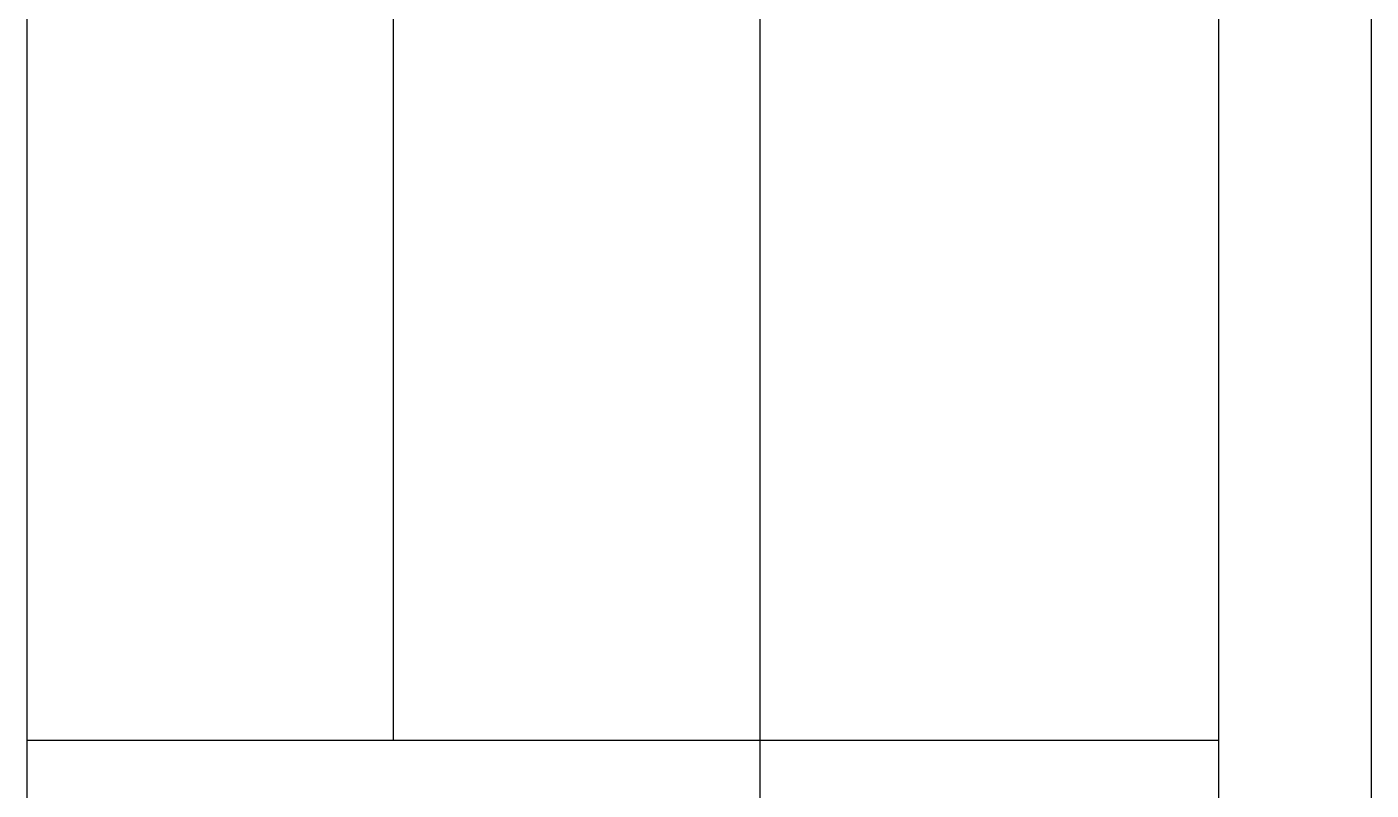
# Model space of a CAD drawing. Extents: x 17.6 to 52.5, y 0.1 to 49.5.
# Drawn here: x 47.35 to 52.51, y 8.76 to 11.69 of the extents above; entities that cross this region are included whole.
import ezdxf

# ---------------------------------------------------------------- set-up
doc = ezdxf.new("R2010")
doc.units = 0
doc.layers.get('0').update_dxf_attribs({"linetype": 'CONTINUOUS'})

msp = doc.modelspace()

# ---------------------------------------------------------------- linework, layer by layer
at = {"color": 7}
for points in [[(52.5138, 49.4517), (52.5138, 0.1435)], [(51.9268, 48.8647), (51.9268, 0.7305)], [(47.3482, 24.2106), (47.3482, 0.7305)], [(48.757, 8.9485), (48.757, 24.2106)], [(50.1658, 0.7305), (50.1658, 24.2106)], [(51.9268, 8.9485), (47.3482, 8.9485)]]:
    msp.add_lwpolyline(points, dxfattribs=at)
at = {"color": 7, "const_width": 0.0000000783}
for points in [[(47.8033, 11.615), (47.5098, 11.615), (47.5098, 11.4028), (47.5445, 11.4028), (47.5445, 11.5762), (47.6344, 11.5762), (47.6344, 11.4138), (47.6688, 11.4138), (47.6688, 11.5762), (47.7687, 11.5762), (47.7687, 11.396), (47.8033, 11.396), (47.8033, 11.615)], [(49.1931, 11.6158), (48.8996, 11.6158), (48.8996, 11.5147), (48.9001, 11.4937), (48.9015, 11.4763), (48.9038, 11.4625), (48.9087, 11.4465), (48.9157, 11.4321), (48.9248, 11.4194), (48.9391, 11.4053), (48.9558, 11.3937), (48.975, 11.3847), (48.9963, 11.3783), (49.0196, 11.3745), (49.0448, 11.3732), (49.0662, 11.3741), (49.0859, 11.3767), (49.104, 11.381), (49.1202, 11.3867), (49.1345, 11.3934), (49.1468, 11.401), (49.1572, 11.4094), (49.1661, 11.4183), (49.1734, 11.4277), (49.1793, 11.4381), (49.1842, 11.4498), (49.1881, 11.4628), (49.1909, 11.4771), (49.1925, 11.4929), (49.1931, 11.5099), (49.1931, 11.6158)], [(49.1585, 11.5143), (49.1579, 11.4964), (49.1561, 11.4812), (49.1531, 11.4688), (49.149, 11.4585), (49.1439, 11.4497), (49.1378, 11.4425), (49.1276, 11.4339), (49.1152, 11.4268), (49.1007, 11.4209), (49.0841, 11.4167), (49.0652, 11.4141), (49.0441, 11.4132), (49.0158, 11.4149), (48.9922, 11.4199), (48.9734, 11.4283), (48.9587, 11.4391), (48.9477, 11.4514), (48.9402, 11.4651), (48.9369, 11.4776), (48.9349, 11.4944), (48.9342, 11.5153), (48.9342, 11.577), (49.1585, 11.577), (49.1585, 11.5143)], [(47.7399, 11.3614), (47.7343, 11.3257), (47.7474, 11.3225), (47.7584, 11.317), (47.7671, 11.309), (47.7734, 11.2987), (47.7772, 11.2859), (47.7785, 11.2707), (47.7774, 11.2556), (47.774, 11.2433), (47.7684, 11.2338), (47.7613, 11.2272), (47.7534, 11.2232), (47.7447, 11.2218), (47.7371, 11.223), (47.7307, 11.2265), (47.7255, 11.2324), (47.722, 11.2398), (47.7179, 11.2521), (47.7132, 11.2693), (47.7069, 11.293), (47.7011, 11.3113), (47.6959, 11.3242), (47.6904, 11.3336), (47.6837, 11.3414), (47.6757, 11.3475), (47.6668, 11.3519), (47.6573, 11.3545), (47.6472, 11.3554), (47.6379, 11.3546), (47.6292, 11.3525), (47.6208, 11.3489), (47.6132, 11.344), (47.6065, 11.3381), (47.6007, 11.3311), (47.5968, 11.3249), (47.5933, 11.3172), (47.5902, 11.3082), (47.5878, 11.2983), (47.5864, 11.2879), (47.5859, 11.2771), (47.5867, 11.2611), (47.5891, 11.2464), (47.5931, 11.2331), (47.5985, 11.2216), (47.605, 11.2123), (47.6126, 11.2052), (47.6218, 11.1998), (47.6327, 11.1957), (47.6456, 11.1928), (47.6504, 11.228), (47.6402, 11.2307), (47.6317, 11.2353), (47.6248, 11.242), (47.6196, 11.2507), (47.6166, 11.2615), (47.6155, 11.2745), (47.6165, 11.2895), (47.6192, 11.3013), (47.6238, 11.3099), (47.6295, 11.3158), (47.6359, 11.3194), (47.643, 11.3205), (47.6475, 11.32), (47.6517, 11.3186), (47.6556, 11.3161), (47.6592, 11.3126), (47.6624, 11.308), (47.6652, 11.3023), (47.6671, 11.2964), (47.6702, 11.2858), (47.6744, 11.2705), (47.6808, 11.2476), (47.6864, 11.2298), (47.6911, 11.2171), (47.6961, 11.2078), (47.7024, 11.1999), (47.71, 11.1934), (47.719, 11.1886), (47.7293, 11.1858), (47.7409, 11.1848), (47.7527, 11.186), (47.764, 11.1895), (47.7748, 11.1953), (47.7846, 11.2033), (47.7928, 11.2135), (47.7994, 11.2256), (47.8043, 11.2394), (47.8072, 11.2544), (47.8081, 11.2705), (47.8062, 11.2959), (47.8005, 11.317), (47.7909, 11.3336), (47.7776, 11.3464), (47.7606, 11.3556), (47.7399, 11.3614)], [(48.941, 11.3241), (48.8996, 11.3241), (48.8996, 11.2881), (48.941, 11.2881), (48.941, 11.3241)], [(48.9805, 11.3241), (48.9805, 11.2881), (49.1931, 11.2881), (49.1931, 11.3241), (48.9805, 11.3241)], [(49.1931, 11.2), (49.1931, 11.2334), (48.8996, 11.2334), (48.8996, 11.1974), (49.0043, 11.1974), (48.9884, 11.1808), (48.9789, 11.1614), (48.9757, 11.1391), (48.9766, 11.1263), (48.9792, 11.1139), (48.9836, 11.102), (48.9896, 11.091), (48.997, 11.0814), (49.0058, 11.0732), (49.016, 11.0662), (49.0275, 11.0603), (49.0403, 11.0555), (49.0541, 11.0519), (49.0686, 11.0498), (49.0836, 11.0491), (49.1173, 11.0521), (49.1454, 11.0611), (49.1681, 11.0761), (49.1846, 11.0953), (49.1946, 11.1169), (49.1979, 11.141), (49.1944, 11.1642), (49.1839, 11.1839), (49.1665, 11.2), (49.1931, 11.2)], [(49.0852, 11.2004), (49.1083, 11.1993), (49.1267, 11.1958), (49.1404, 11.19), (49.1559, 11.1773), (49.1652, 11.162), (49.1683, 11.144), (49.166, 11.1289), (49.1592, 11.1153), (49.1478, 11.1031), (49.1318, 11.0935), (49.1115, 11.0878), (49.0866, 11.0859), (49.0613, 11.0877), (49.0408, 11.0932), (49.0251, 11.1024), (49.0141, 11.1142), (49.0075, 11.1275), (49.0053, 11.1424), (49.0076, 11.1574), (49.0144, 11.171), (49.0258, 11.1832), (49.0415, 11.1928), (49.0613, 11.1985), (49.0852, 11.2004)], [(47.7255, 11.0032), (47.7301, 10.9678), (47.7527, 10.9737), (47.7718, 10.9836), (47.7874, 10.9975), (47.7989, 11.0147), (47.8058, 11.0343), (47.8081, 11.0563), (47.805, 11.0835), (47.7955, 11.1068), (47.7796, 11.1264), (47.7578, 11.1412), (47.7306, 11.15), (47.6978, 11.153), (47.6758, 11.1517), (47.6557, 11.1479), (47.6376, 11.1416), (47.6218, 11.1326), (47.6089, 11.121), (47.5988, 11.1068), (47.5917, 11.0908), (47.5873, 11.0739), (47.5859, 11.0561), (47.5879, 11.0344), (47.5937, 11.0155), (47.6034, 10.9994), (47.6167, 10.9865), (47.6333, 10.9771), (47.6532, 10.9712), (47.6586, 11.0062), (47.6455, 11.0104), (47.6347, 11.0163), (47.6264, 11.0239), (47.6203, 11.033), (47.6167, 11.0432), (47.6155, 11.0547), (47.6177, 11.0717), (47.6242, 11.0864), (47.6351, 11.0989), (47.6506, 11.1084), (47.6712, 11.114), (47.6968, 11.1159), (47.7228, 11.1141), (47.7435, 11.1086), (47.7591, 11.0995), (47.7699, 11.0875), (47.7764, 11.0732), (47.7785, 11.0567), (47.7771, 11.0433), (47.7727, 11.0315), (47.7655, 11.0212), (47.7553, 11.0129), (47.7419, 11.0069), (47.7255, 11.0032)], [(49.1931, 10.8659), (49.1619, 10.8659), (49.1819, 10.8844), (49.1939, 10.9069), (49.1979, 10.9333), (49.1971, 10.9456), (49.1947, 10.9573), (49.1907, 10.9685), (49.1855, 10.9784), (49.1794, 10.9865), (49.1726, 10.9927), (49.1648, 10.9974), (49.1559, 11.0012), (49.1459, 11.0038), (49.1374, 11.005), (49.1262, 11.0058), (49.1122, 11.006), (48.9805, 11.006), (48.9805, 10.97), (49.0984, 10.97), (49.1152, 10.9697), (49.1279, 10.969), (49.1364, 10.9678), (49.1452, 10.9647), (49.1527, 10.9599), (49.1588, 10.9534), (49.1633, 10.9454), (49.166, 10.9364), (49.1669, 10.9261), (49.166, 10.9155), (49.1632, 10.9054), (49.1586, 10.8957), (49.1524, 10.8871), (49.1448, 10.8804), (49.1359, 10.8756), (49.125, 10.8723), (49.1111, 10.8703), (49.0944, 10.8697), (48.9805, 10.8697), (48.9805, 10.8336), (49.1931, 10.8336), (49.1931, 10.8659)], [(47.7771, 10.7982), (47.7873, 10.8114), (47.7954, 10.8242), (47.8011, 10.8367), (47.805, 10.8494), (47.8074, 10.8626), (47.8081, 10.8765), (47.8062, 10.898), (47.8005, 10.916), (47.791, 10.9303), (47.7786, 10.9408), (47.764, 10.9471), (47.7473, 10.9492), (47.7372, 10.9484), (47.7277, 10.946), (47.7187, 10.942), (47.7107, 10.9368), (47.7038, 10.9306), (47.698, 10.9234), (47.6932, 10.9154), (47.6893, 10.9068), (47.6862, 10.8975), (47.6844, 10.8892), (47.6826, 10.8785), (47.6808, 10.8655), (47.6771, 10.8389), (47.673, 10.8175), (47.6684, 10.8012), (47.6641, 10.8011), (47.6609, 10.801), (47.659, 10.801), (47.6458, 10.8021), (47.6354, 10.8055), (47.628, 10.8112), (47.6212, 10.8219), (47.6171, 10.8356), (47.6157, 10.8523), (47.6167, 10.8677), (47.6197, 10.8802), (47.6247, 10.8898), (47.6321, 10.8972), (47.6426, 10.9031), (47.6562, 10.9077), (47.6514, 10.9429), (47.6373, 10.9391), (47.6251, 10.9338), (47.6148, 10.9271), (47.6063, 10.9187), (47.5991, 10.9081), (47.5934, 10.8953), (47.5892, 10.8807), (47.5867, 10.8646), (47.5859, 10.847), (47.5866, 10.83), (47.5888, 10.8153), (47.5923, 10.8028), (47.597, 10.7925), (47.6023, 10.7841), (47.6084, 10.7778), (47.6155, 10.773), (47.6237, 10.7692), (47.633, 10.7666), (47.6407, 10.7656), (47.6518, 10.765), (47.6662, 10.7648), (47.7142, 10.7648), (47.7436, 10.7645), (47.7648, 10.7637), (47.7778, 10.7625), (47.7866, 10.7604), (47.7951, 10.7574), (47.8033, 10.7534), (47.8033, 10.791), (47.7954, 10.7943), (47.7867, 10.7967), (47.7771, 10.7982)], [(47.6966, 10.8012), (47.7017, 10.8165), (47.7062, 10.8361), (47.7102, 10.8601), (47.7125, 10.8734), (47.7149, 10.8839), (47.7174, 10.8915), (47.7205, 10.8972), (47.7244, 10.9019), (47.7292, 10.9057), (47.7345, 10.9085), (47.7402, 10.9102), (47.7463, 10.9107), (47.7554, 10.9095), (47.7634, 10.9059), (47.7703, 10.8998), (47.7756, 10.8914), (47.7788, 10.8808), (47.7799, 10.8679), (47.7789, 10.8545), (47.7759, 10.8422), (47.7708, 10.8308), (47.764, 10.821), (47.7557, 10.813), (47.7459, 10.807), (47.7364, 10.8038), (47.7244, 10.8018), (47.7098, 10.8012), (47.6966, 10.8012)], [(49.245, 10.8162), (49.2465, 10.8095), (49.2474, 10.8038), (49.2478, 10.7992), (49.2469, 10.7925), (49.2445, 10.787), (49.2405, 10.7828), (49.2331, 10.7798), (49.221, 10.778), (49.2039, 10.7774), (48.9805, 10.7774), (48.9805, 10.7413), (49.2047, 10.7413), (49.2282, 10.7425), (49.2464, 10.7459), (49.2594, 10.7516), (49.2705, 10.7621), (49.2772, 10.7766), (49.2794, 10.7948), (49.279, 10.8044), (49.2777, 10.8138), (49.2756, 10.823), (49.245, 10.8162)], [(48.9414, 10.7774), (48.8996, 10.7774), (48.8996, 10.7413), (48.9414, 10.7413), (48.9414, 10.7774)], [(47.8033, 10.7097), (47.5098, 10.7097), (47.5098, 10.6737), (47.8033, 10.6737), (47.8033, 10.7097)], [(49.1669, 10.5473), (49.1771, 10.5605), (49.1851, 10.5734), (49.1909, 10.5859), (49.1948, 10.5985), (49.1971, 10.6118), (49.1979, 10.6256), (49.196, 10.6472), (49.1903, 10.6651), (49.1808, 10.6795), (49.1683, 10.6899), (49.1537, 10.6962), (49.137, 10.6983), (49.1269, 10.6975), (49.1174, 10.6951), (49.1085, 10.6912), (49.1005, 10.686), (49.0936, 10.6798), (49.0878, 10.6726), (49.083, 10.6646), (49.0791, 10.6559), (49.076, 10.6466), (49.0741, 10.6384), (49.0723, 10.6277), (49.0706, 10.6146), (49.0669, 10.5881), (49.0627, 10.5667), (49.0582, 10.5503), (49.0538, 10.5502), (49.0507, 10.5502), (49.0488, 10.5501), (49.0355, 10.5513), (49.0252, 10.5547), (49.0177, 10.5604), (49.0109, 10.5711), (49.0069, 10.5847), (49.0055, 10.6014), (49.0065, 10.6169), (49.0095, 10.6294), (49.0144, 10.6389), (49.0219, 10.6463), (49.0324, 10.6523), (49.046, 10.6569), (49.0411, 10.6921), (49.027, 10.6882), (49.0149, 10.6829), (49.0046, 10.6763), (48.996, 10.6678), (48.9889, 10.6572), (48.9832, 10.6444), (48.979, 10.6298), (48.9765, 10.6137), (48.9757, 10.5962), (48.9764, 10.5792), (48.9785, 10.5644), (48.9821, 10.5519), (48.9867, 10.5416), (48.9921, 10.5333), (48.9982, 10.5269), (49.0052, 10.5221), (49.0134, 10.5184), (49.0227, 10.5157), (49.0305, 10.5147), (49.0416, 10.5141), (49.056, 10.5139), (49.104, 10.5139), (49.1334, 10.5137), (49.1546, 10.5129), (49.1676, 10.5116), (49.1763, 10.5096), (49.1848, 10.5065), (49.1931, 10.5025), (49.1931, 10.5401), (49.1852, 10.5434), (49.1765, 10.5458), (49.1669, 10.5473)], [(49.0864, 10.5503), (49.0915, 10.5656), (49.096, 10.5852), (49.1, 10.6092), (49.1022, 10.6226), (49.1046, 10.6331), (49.1072, 10.6406), (49.1103, 10.6463), (49.1142, 10.651), (49.1189, 10.6549), (49.1243, 10.6576), (49.13, 10.6593), (49.136, 10.6599), (49.1451, 10.6586), (49.1531, 10.655), (49.1601, 10.6489), (49.1654, 10.6405), (49.1686, 10.6299), (49.1697, 10.617), (49.1687, 10.6036), (49.1656, 10.5913), (49.1606, 10.58), (49.1538, 10.5701), (49.1454, 10.5622), (49.1356, 10.5562), (49.1262, 10.5529), (49.1142, 10.551), (49.0996, 10.5503), (49.0864, 10.5503)], [(47.7771, 10.4791), (47.7873, 10.4923), (47.7954, 10.5051), (47.8011, 10.5176), (47.805, 10.5303), (47.8074, 10.5435), (47.8081, 10.5574), (47.8062, 10.5789), (47.8005, 10.5969), (47.791, 10.6112), (47.7786, 10.6217), (47.764, 10.6279), (47.7473, 10.63), (47.7372, 10.6292), (47.7277, 10.6269), (47.7187, 10.6229), (47.7107, 10.6177), (47.7038, 10.6115), (47.698, 10.6043), (47.6932, 10.5963), (47.6893, 10.5877), (47.6862, 10.5784), (47.6844, 10.5701), (47.6826, 10.5594), (47.6808, 10.5463), (47.6771, 10.5198), (47.673, 10.4984), (47.6684, 10.4821), (47.6641, 10.482), (47.6609, 10.4819), (47.659, 10.4819), (47.6458, 10.483), (47.6354, 10.4864), (47.628, 10.4921), (47.6212, 10.5028), (47.6171, 10.5165), (47.6157, 10.5331), (47.6167, 10.5486), (47.6197, 10.5611), (47.6247, 10.5707), (47.6321, 10.578), (47.6426, 10.584), (47.6562, 10.5886), (47.6514, 10.6238), (47.6373, 10.6199), (47.6251, 10.6147), (47.6148, 10.608), (47.6063, 10.5996), (47.5991, 10.589), (47.5934, 10.5762), (47.5892, 10.5616), (47.5867, 10.5455), (47.5859, 10.5279), (47.5866, 10.5109), (47.5888, 10.4962), (47.5923, 10.4837), (47.597, 10.4733), (47.6023, 10.465), (47.6084, 10.4587), (47.6155, 10.4538), (47.6237, 10.4501), (47.633, 10.4474), (47.6407, 10.4464), (47.6518, 10.4458), (47.6662, 10.4456), (47.7142, 10.4456), (47.7436, 10.4454), (47.7648, 10.4446), (47.7778, 10.4433), (47.7866, 10.4413), (47.7951, 10.4383), (47.8033, 10.4342), (47.8033, 10.4719), (47.7954, 10.4752), (47.7867, 10.4776), (47.7771, 10.4791)], [(47.6966, 10.4821), (47.7017, 10.4973), (47.7062, 10.517), (47.7102, 10.5409), (47.7125, 10.5543), (47.7149, 10.5648), (47.7174, 10.5724), (47.7205, 10.578), (47.7244, 10.5828), (47.7292, 10.5866), (47.7345, 10.5894), (47.7402, 10.591), (47.7463, 10.5916), (47.7554, 10.5904), (47.7634, 10.5867), (47.7703, 10.5807), (47.7756, 10.5723), (47.7788, 10.5616), (47.7799, 10.5487), (47.7789, 10.5354), (47.7759, 10.523), (47.7708, 10.5117), (47.764, 10.5019), (47.7557, 10.4939), (47.7459, 10.4879), (47.7364, 10.4847), (47.7244, 10.4827), (47.7098, 10.4821), (47.6966, 10.4821)], [(49.1931, 10.3201), (49.1663, 10.3201), (49.1838, 10.3357), (49.1944, 10.3555), (49.1979, 10.3796), (49.1964, 10.3961), (49.1917, 10.4116), (49.1839, 10.4263), (49.1733, 10.4395), (49.1603, 10.4505), (49.1448, 10.4594), (49.1272, 10.4659), (49.1079, 10.4698), (49.087, 10.4711), (49.0664, 10.4699), (49.0472, 10.4663), (49.0292, 10.4605), (49.0133, 10.4522), (49, 10.4416), (48.9895, 10.4286), (48.9818, 10.4139), (48.9772, 10.3981), (48.9757, 10.3812), (48.9766, 10.3688), (48.9793, 10.3574), (48.9838, 10.3469), (48.9897, 10.3375), (48.9968, 10.3294), (49.0049, 10.3225), (48.8996, 10.3225), (48.8996, 10.2867), (49.1931, 10.2867), (49.1931, 10.3201)], [(49.087, 10.434), (49.1119, 10.4321), (49.1323, 10.4264), (49.1481, 10.4168), (49.1593, 10.4046), (49.166, 10.3911), (49.1683, 10.3762), (49.1661, 10.3612), (49.1597, 10.3478), (49.149, 10.336), (49.1338, 10.3268), (49.1142, 10.3213), (49.09, 10.3195), (49.0635, 10.3214), (49.0421, 10.327), (49.0259, 10.3363), (49.0146, 10.3484), (49.0078, 10.3622), (49.0055, 10.3778), (49.0077, 10.3929), (49.0142, 10.4063), (49.0251, 10.4179), (49.0407, 10.4269), (49.0613, 10.4322), (49.087, 10.434)], [(47.6318, 10.3798), (47.5907, 10.3798), (47.5907, 10.3387), (47.6318, 10.3387), (47.6318, 10.3798)], [(47.7623, 10.3798), (47.7623, 10.3387), (47.8033, 10.3387), (47.8033, 10.3798), (47.7623, 10.3798)], [(49.0868, 10.2434), (49.0508, 10.2398), (49.0217, 10.2288), (48.9993, 10.2106), (48.9862, 10.191), (48.9783, 10.1687), (48.9757, 10.1437), (48.9789, 10.1163), (48.9884, 10.0924), (49.0044, 10.0721), (49.026, 10.0566), (49.0525, 10.0473), (49.0838, 10.0442), (49.1092, 10.0456), (49.1307, 10.0497), (49.1484, 10.0565), (49.1629, 10.066), (49.1751, 10.0779), (49.1849, 10.0924), (49.1921, 10.1085), (49.1965, 10.1257), (49.1979, 10.1437), (49.1947, 10.1716), (49.1852, 10.1956), (49.1693, 10.2159), (49.1474, 10.2312), (49.1199, 10.2404), (49.0868, 10.2434)], [(49.0868, 10.2064), (49.1117, 10.2044), (49.1321, 10.1985), (49.148, 10.1886), (49.1592, 10.1757), (49.166, 10.1607), (49.1683, 10.1437), (49.166, 10.1268), (49.1592, 10.112), (49.1479, 10.0991), (49.1319, 10.0892), (49.1111, 10.0832), (49.0856, 10.0813), (49.0614, 10.0833), (49.0415, 10.0892), (49.0258, 10.0992), (49.0145, 10.1121), (49.0078, 10.1269), (49.0055, 10.1437), (49.0078, 10.1607), (49.0145, 10.1757), (49.0257, 10.1886), (49.0415, 10.1985), (49.0619, 10.2044), (49.0868, 10.2064)], [(49.0215, 9.992), (48.9805, 9.992), (48.9805, 9.9509), (49.0215, 9.9509), (49.0215, 9.992)], [(49.1521, 9.992), (49.1521, 9.9509), (49.1931, 9.9509), (49.1931, 9.992), (49.1521, 9.992)]]:
    msp.add_lwpolyline(points, dxfattribs=at)
at = {"color": 5, "const_width": 0.0000000783}
for points in [[(49.9069, 11.3344), (49.5547, 11.3344), (49.5547, 11.2252), (49.5552, 11.2025), (49.5569, 11.1837), (49.5597, 11.1688), (49.5656, 11.1515), (49.574, 11.136), (49.5849, 11.1223), (49.6021, 11.107), (49.6221, 11.0945), (49.6451, 11.0848), (49.6707, 11.0779), (49.6986, 11.0737), (49.7288, 11.0724), (49.7546, 11.0733), (49.7783, 11.0761), (49.7999, 11.0808), (49.8194, 11.0869), (49.8365, 11.0941), (49.8512, 11.1024), (49.8638, 11.1115), (49.8745, 11.1211), (49.8832, 11.1313), (49.8903, 11.1424), (49.8962, 11.1551), (49.9009, 11.1691), (49.9042, 11.1846), (49.9062, 11.2016), (49.9069, 11.22), (49.9069, 11.3344)], [(49.8653, 11.2248), (49.8646, 11.2054), (49.8624, 11.189), (49.8588, 11.1756), (49.8539, 11.1645), (49.8478, 11.155), (49.8405, 11.1472), (49.8282, 11.138), (49.8134, 11.1302), (49.796, 11.1239), (49.776, 11.1193), (49.7534, 11.1165), (49.7281, 11.1156), (49.6941, 11.1174), (49.6658, 11.1229), (49.6432, 11.1319), (49.6256, 11.1436), (49.6123, 11.1568), (49.6034, 11.1716), (49.5994, 11.1851), (49.597, 11.2032), (49.5962, 11.2259), (49.5962, 11.2925), (49.8653, 11.2925), (49.8653, 11.2248)], [(49.9069, 11.0086), (49.8576, 11.0086), (49.8576, 10.9642), (49.9069, 10.9642), (49.9069, 11.0086)], [(49.7834, 10.6654), (49.7951, 10.6235), (49.8304, 10.6346), (49.8596, 10.6504), (49.8827, 10.6709), (49.8995, 10.6955), (49.9095, 10.7234), (49.9129, 10.7547), (49.9103, 10.7868), (49.9026, 10.8145), (49.8897, 10.8381), (49.8719, 10.8578), (49.8495, 10.8741), (49.8225, 10.8869), (49.7925, 10.8963), (49.761, 10.9018), (49.7281, 10.9037), (49.693, 10.9016), (49.661, 10.8953), (49.6321, 10.8848), (49.607, 10.8704), (49.5863, 10.8524), (49.5699, 10.8309), (49.5581, 10.8069), (49.551, 10.7813), (49.5486, 10.7541), (49.5516, 10.724), (49.5606, 10.6974), (49.5756, 10.6741), (49.5959, 10.6546), (49.6212, 10.6396), (49.6512, 10.6289), (49.662, 10.6702), (49.6387, 10.6786), (49.6201, 10.6893), (49.6061, 10.7022), (49.5963, 10.7174), (49.5905, 10.7349), (49.5885, 10.7549), (49.5907, 10.778), (49.5972, 10.7983), (49.608, 10.816), (49.6224, 10.8308), (49.6399, 10.8423), (49.6602, 10.8505), (49.6823, 10.856), (49.7049, 10.8593), (49.7279, 10.8605), (49.7566, 10.8591), (49.7827, 10.8552), (49.8063, 10.8487), (49.8268, 10.8394), (49.8435, 10.8271), (49.8564, 10.812), (49.8656, 10.795), (49.8711, 10.777), (49.873, 10.7582), (49.8705, 10.7359), (49.8629, 10.716), (49.8504, 10.6985), (49.8329, 10.684), (49.8106, 10.6729), (49.7834, 10.6654)], [(48.5122, 10.547), (48.5122, 10.5859), (48.2366, 10.5859), (48.2466, 10.5963), (48.2565, 10.6085), (48.2664, 10.6228), (48.2755, 10.6375), (48.283, 10.6511), (48.2888, 10.6638), (48.247, 10.6638), (48.2348, 10.6429), (48.221, 10.6239), (48.2056, 10.6067), (48.1896, 10.592), (48.1739, 10.5804), (48.1585, 10.5721), (48.1585, 10.547), (48.5122, 10.547)], [(49.8754, 10.4269), (49.8877, 10.4412), (49.8973, 10.455), (49.9042, 10.4686), (49.9089, 10.4822), (49.9117, 10.4965), (49.9126, 10.5115), (49.9103, 10.5348), (49.9035, 10.5541), (49.8921, 10.5696), (49.8771, 10.5809), (49.8596, 10.5877), (49.8396, 10.59), (49.8275, 10.5891), (49.816, 10.5865), (49.8054, 10.5823), (49.7957, 10.5766), (49.7874, 10.5699), (49.7805, 10.5622), (49.7747, 10.5535), (49.77, 10.5442), (49.7663, 10.5342), (49.7641, 10.5252), (49.7619, 10.5137), (49.7598, 10.4996), (49.7554, 10.4709), (49.7504, 10.4478), (49.7449, 10.4302), (49.7397, 10.4301), (49.736, 10.43), (49.7336, 10.43), (49.7178, 10.4312), (49.7053, 10.4349), (49.6964, 10.441), (49.6883, 10.4525), (49.6834, 10.4673), (49.6817, 10.4853), (49.6829, 10.502), (49.6865, 10.5155), (49.6924, 10.5259), (49.7014, 10.5338), (49.714, 10.5403), (49.7303, 10.5452), (49.7245, 10.5833), (49.7076, 10.5791), (49.693, 10.5734), (49.6807, 10.5662), (49.6704, 10.5571), (49.6618, 10.5456), (49.655, 10.5318), (49.65, 10.516), (49.6469, 10.4986), (49.6459, 10.4797), (49.6468, 10.4613), (49.6494, 10.4454), (49.6536, 10.4319), (49.6592, 10.4207), (49.6656, 10.4117), (49.673, 10.4049), (49.6814, 10.3997), (49.6912, 10.3956), (49.7024, 10.3928), (49.7117, 10.3917), (49.725, 10.391), (49.7423, 10.3908), (49.7999, 10.3908), (49.8352, 10.3905), (49.8606, 10.3897), (49.8762, 10.3883), (49.8867, 10.3861), (49.8969, 10.3829), (49.9069, 10.3785), (49.9069, 10.4191), (49.8974, 10.4227), (49.8869, 10.4253), (49.8754, 10.4269)], [(49.7788, 10.4302), (49.7849, 10.4467), (49.7903, 10.4678), (49.7951, 10.4937), (49.7978, 10.5082), (49.8007, 10.5195), (49.8038, 10.5277), (49.8075, 10.5338), (49.8122, 10.5389), (49.8178, 10.543), (49.8242, 10.546), (49.8311, 10.5478), (49.8384, 10.5484), (49.8493, 10.5471), (49.8589, 10.5432), (49.8672, 10.5367), (49.8736, 10.5276), (49.8775, 10.5161), (49.8787, 10.5022), (49.8775, 10.4877), (49.8739, 10.4744), (49.8678, 10.4622), (49.8596, 10.4515), (49.8497, 10.443), (49.8379, 10.4364), (49.8266, 10.433), (49.8122, 10.4309), (49.7947, 10.4302), (49.7788, 10.4302)], [(48.3063, 10.4257), (48.257, 10.4257), (48.257, 10.3814), (48.3063, 10.3814), (48.3063, 10.4257)], [(48.4629, 10.4257), (48.4629, 10.3814), (48.5122, 10.3814), (48.5122, 10.4257), (48.4629, 10.4257)], [(49.9069, 10.3314), (49.5547, 10.3314), (49.5547, 10.2924), (49.9069, 10.2924), (49.9069, 10.3314)], [(48.5122, 10.1777), (48.5122, 10.2166), (48.2366, 10.2166), (48.2466, 10.2269), (48.2565, 10.2392), (48.2664, 10.2535), (48.2755, 10.2682), (48.283, 10.2818), (48.2888, 10.2944), (48.247, 10.2944), (48.2348, 10.2736), (48.221, 10.2546), (48.2056, 10.2374), (48.1896, 10.2227), (48.1739, 10.2111), (48.1585, 10.2028), (48.1585, 10.1777), (48.5122, 10.1777)], [(49.9069, 10.2527), (49.8718, 10.2527), (49.6853, 10.1065), (49.6862, 10.1224), (49.6866, 10.137), (49.6868, 10.1504), (49.6868, 10.244), (49.6517, 10.244), (49.6517, 10.0563), (49.6803, 10.0563), (49.8422, 10.1807), (49.8718, 10.2047), (49.8706, 10.1876), (49.8699, 10.1712), (49.8696, 10.1556), (49.8696, 10.0494), (49.9069, 10.0494), (49.9069, 10.2527)], [(49.7793, 10.0252), (49.7361, 10.0212), (49.7011, 10.0094), (49.6743, 9.9897), (49.6585, 9.9685), (49.6491, 9.9445), (49.6459, 9.9175), (49.6498, 9.8879), (49.6613, 9.8621), (49.6804, 9.8401), (49.7063, 9.8234), (49.7381, 9.8134), (49.7757, 9.81), (49.8062, 9.8115), (49.832, 9.816), (49.8532, 9.8233), (49.8706, 9.8336), (49.8852, 9.8465), (49.897, 9.862), (49.9057, 9.8795), (49.9109, 9.898), (49.9126, 9.9175), (49.9088, 9.9476), (49.8974, 9.9736), (49.8783, 9.9955), (49.852, 10.012), (49.819, 10.0219), (49.7793, 10.0252)], [(49.7793, 9.9852), (49.8092, 9.983), (49.8337, 9.9766), (49.8527, 9.9659), (49.8662, 9.952), (49.8744, 9.9359), (49.8771, 9.9175), (49.8743, 9.8993), (49.8662, 9.8832), (49.8526, 9.8693), (49.8334, 9.8586), (49.8085, 9.8522), (49.7778, 9.85), (49.7488, 9.8522), (49.7249, 9.8587), (49.7061, 9.8694), (49.6926, 9.8833), (49.6845, 9.8994), (49.6817, 9.9175), (49.6844, 9.9359), (49.6925, 9.952), (49.706, 9.9659), (49.7249, 9.9766), (49.7494, 9.983), (49.7793, 9.9852)], [(49.5527, 9.9104), (49.5527, 9.8593), (49.62, 9.9069), (49.62, 9.9391), (49.5527, 9.9104)], [(49.9069, 9.7644), (49.6517, 9.7644), (49.6517, 9.7294), (49.688, 9.7294), (49.6646, 9.71), (49.6506, 9.6857), (49.6459, 9.6563), (49.6469, 9.6428), (49.6496, 9.6301), (49.6542, 9.6182), (49.6603, 9.6075), (49.6676, 9.5988), (49.676, 9.5921), (49.6855, 9.5869), (49.6962, 9.5829), (49.7079, 9.58), (49.7179, 9.5788), (49.732, 9.5781), (49.75, 9.5778), (49.9069, 9.5778), (49.9069, 9.6167), (49.7517, 9.6167), (49.7355, 9.6173), (49.7223, 9.6188), (49.7121, 9.6213), (49.704, 9.6251), (49.697, 9.6305), (49.6912, 9.6374), (49.6869, 9.6456), (49.6843, 9.6546), (49.6834, 9.6645), (49.6854, 9.6804), (49.6912, 9.6947), (49.701, 9.7075), (49.7162, 9.7175), (49.7383, 9.7235), (49.7675, 9.7255), (49.9069, 9.7255), (49.9069, 9.7644)]]:
    msp.add_lwpolyline(points, dxfattribs=at)

doc.saveas('drawing.dxf')
